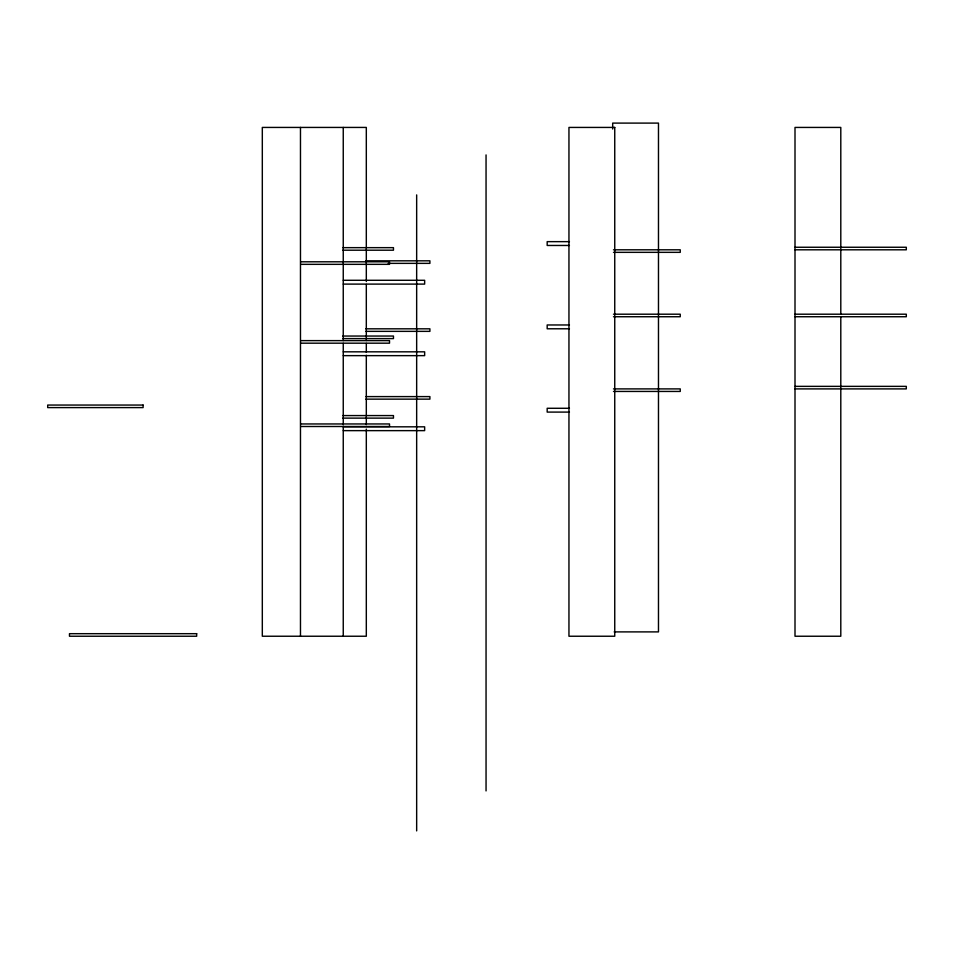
<?xml version="1.0" encoding="UTF-8"?>
<svg xmlns="http://www.w3.org/2000/svg" width="954" height="954" viewBox="0 0 954 954"><rect width="100%" height="100%" fill="white"/><g stroke="black" fill="none" stroke-linecap="round" stroke-linejoin="round"><path stroke-width="1.43" d="M569.443 241.648L547.179 241.648L547.179 245.464L569.443 245.464M795.004 247.253L906.3 247.253L906.3 249.805L795.004 249.805M342.784 247.658L393.465 247.658L393.465 250.198L342.784 250.198M613.482 249.805L680.25 249.805L680.25 252.345L613.482 252.345M365.811 260.824L429.908 260.824L429.908 263.364L388.171 263.364M300.772 261.801L389.518 261.801L389.518 264.341L300.772 264.341M343.273 280.285L424.649 280.285L424.649 284.101L343.273 284.101M613.482 314.2L680.25 314.2L680.25 316.74L613.482 316.74M795.004 314.2L906.3 314.2L906.3 316.74L795.004 316.74M569.443 324.968L547.179 324.968L547.179 328.784L569.443 328.784M365.811 328.82L429.908 328.82L429.908 331.36L365.811 331.36M342.784 336.046L393.465 336.046L393.465 338.598L342.784 338.598M300.772 340.626L389.518 340.626L389.518 343.178L300.772 343.178M343.273 351.823L424.649 351.823L424.649 355.639L343.273 355.639M795.004 386.358L906.3 386.358L906.3 388.898L795.004 388.898M613.482 388.898L680.25 388.898L680.25 391.438L613.482 391.438M365.811 396.602L429.908 396.602L429.908 399.142L365.811 399.142M569.443 408.276L547.179 408.276L547.179 412.092L569.443 412.092M342.784 415.574L393.465 415.574L393.465 418.126L342.784 418.126M300.772 423.958L389.518 423.958L389.518 426.498L300.772 426.498M343.309 426.82L424.649 426.82L424.649 430.636L343.273 430.636M614.161 631.894L658.475 631.894L658.475 123.102L612.683 123.102L612.683 129.028M840.796 313.938L840.796 127.431L795.004 127.431L795.004 636.235L840.796 636.235L840.796 316.704M486.051 154.918L486.051 790.914M416.659 194.902L416.659 830.898M366.312 281.525L366.312 127.431L262.314 127.431L262.314 636.235L366.312 636.235L366.312 429.097M366.312 284.375L366.312 340.542M366.312 343.416L366.312 352.36M366.312 355.246L366.312 424.685M343.249 127.431L343.249 340.626M343.249 343.321L343.249 424.792M343.249 426.498L343.249 636.235M300.474 127.431L300.474 636.235M614.746 127.431L568.954 127.431L568.954 636.235L614.746 636.235L614.746 127.431M143.1 405.056L47.7 405.056L47.7 407.596L143.1 407.596L143.1 405.056M196.667 633.683L69.475 633.683L69.475 636.235L196.667 636.235L196.667 633.683"/></g></svg>
